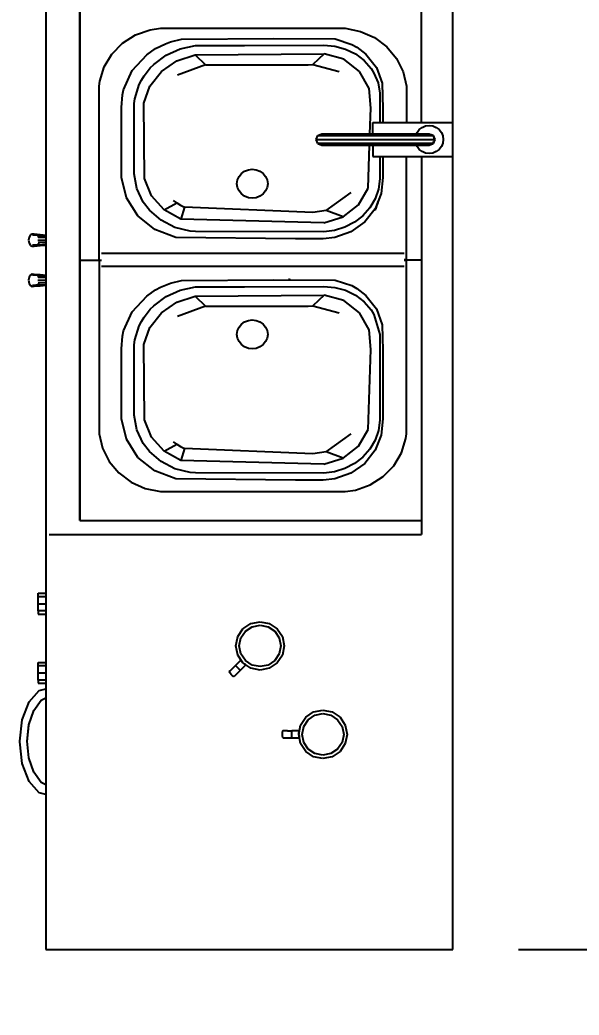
# Model space of a CAD drawing. Header units: millimetres. Extents: x 3103 to 179340, y -10977 to 70536.
# Drawn here: x 26324 to 27175, y 50608 to 52123 of the extents above; entities that cross this region are included whole.
import ezdxf

# ---------------------------------------------------------------- set-up
doc = ezdxf.new("R2010")
doc.units = ezdxf.units.MM
doc.header["$LTSCALE"] = 0.5
doc.layers.add('MEBEL', color=1, linetype='Continuous')
doc.styles.add('WROMLATS', font='wromlats.shx', dxfattribs={"bigfont": 'bigfont.shx'})
doc.dimstyles.new('juka', dxfattribs={"dimscale": 100, "dimtxt": 2, "dimasz": 2, "dimexe": 1, "dimexo": 1, "dimgap": 1, "dimtad": 1, "dimtoh": 1, "dimdec": 0, "dimzin": 0, "dimdsep": 46, "dimtxsty": 'WROMLATS', "dimblk": 'OBLIQUE', "dimcen": -3, "dimdle": 1, "dimclrd": 256, "dimclre": 256, "dimclrt": 256, "dimadec": 0, "dimazin": 0, "dimtfac": 1, "dimtdec": 0, "dimtix": 1, "dimtmove": 2, "dimatfit": 3, "dimldrblk": 'ORIGIN2', "dimfxl": 1, "dimtvp": 2.5, "dimtolj": 1, "dimtzin": 0, "dimarcsym": 0})

# ---------------------------------------------------------------- blocks, each defined once
blk = doc.blocks.new('m_131')
for p, q in [((-1833.1, 644.4), (-1805.8, 654.8)), ((-1805.8, 654.8), (-1773, 658.5)), ((-1773, 658.5), (-1772.4, 658.4)), ((-1771.9, 658.5), (-1739.1, 654.8)), ((-1739.1, 654.8), (-1711.8, 644.4)), ((-1850.2, 629.3), (-1833.1, 644.4)), ((-1834.5, 626), (-1818.9, 637.3)), ((-1818.9, 637.3), (-1797, 644.7)), ((-1797, 644.7), (-1771.9, 647.2)), ((-1772.4, 647.2), (-1747.9, 644.7)), ((-1771.9, 647.2), (-1746.8, 644.7)), ((-1746.8, 644.7), (-1725, 637.3)), ((-1725, 637.3), (-1709.3, 626)), ((-1711.8, 644.4), (-1694.7, 629.3)), ((-1078.4, 642.5), (-1079.7, 639.7)), ((-1079.7, 639.7), (-1079.4, 636.6)), ((-1079.4, 636.6), (-1078.7, 627.7)), ((-1075.1, 644.5), (-1078.4, 642.5)), ((-1077.6, 629.5), (-1078.2, 639.1)), ((-1070.5, 645.3), (-1075.1, 644.5)), ((-1065.9, 644.5), (-1070.5, 645.3)), ((-1062.5, 642.5), (-1065.9, 644.5)), ((-1063.4, 629.5), (-1062.7, 639.1)), ((-1061.3, 639.7), (-1062.5, 642.5)), ((-1062.3, 627.7), (-1061.5, 636.6)), ((-1061.5, 636.6), (-1061.3, 639.7)), ((-1017.4, 642.5), (-1018.6, 639.7)), ((-1018.6, 639.7), (-1018.4, 636.6)), ((-1018.4, 636.6), (-1017.6, 627.7)), ((-1014, 644.5), (-1017.4, 642.5)), ((-1016.5, 629.5), (-1017.2, 639.1)), ((-1009.4, 645.3), (-1014, 644.5)), ((-1004.8, 644.5), (-1009.4, 645.3)), ((-1001.4, 642.5), (-1004.8, 644.5)), ((-1002.3, 629.5), (-1001.7, 639.1)), ((-1000.2, 639.7), (-1001.4, 642.5)), ((-1001.2, 627.7), (-1000.5, 636.6)), ((-1000.5, 636.6), (-1000.2, 639.7)), ((-1852.8, 618.9), (-1850.2, 629.3)), ((-1838.1, 618.9), (-1834.5, 626)), ((-1709.3, 626), (-1705.7, 618.9)), ((-1694.7, 629.3), (-1692, 618.9)), ((-1678.9, 630.9), (-1683.6, 630.9)), ((-1683.6, 630.9), (-1683.6, 618.9)), ((-1678.9, 618.9), (-1678.9, 630.9)), ((-1678.9, 630.9), (-1667.8, 630.9)), ((-1667.8, 630.9), (-1656.6, 630.9)), ((-1667.8, 630.9), (-1667.8, 618.9)), ((-1656.6, 630.9), (-1652, 630.9)), ((-1656.6, 630.9), (-1656.6, 618.9)), ((-1652, 630.9), (-1652, 618.9)), ((-1573.7, 630.9), (-1578.3, 630.9)), ((-1578.3, 630.9), (-1578.3, 618.9)), ((-1573.7, 618.9), (-1573.7, 630.9)), ((-1573.7, 630.9), (-1562.6, 630.9)), ((-1562.6, 630.9), (-1551.4, 630.9)), ((-1562.6, 630.9), (-1562.6, 618.9)), ((-1551.4, 630.9), (-1546.8, 630.9)), ((-1551.4, 630.9), (-1551.4, 618.9)), ((-1546.8, 630.9), (-1546.8, 618.9)), ((-1078.7, 627.7), (-1077.6, 629.5)), ((-1078.7, 627.7), (-1077.8, 618.4)), ((-1074.6, 630.8), (-1077.6, 629.5)), ((-1077.6, 629.5), (-1076.8, 618.4)), ((-1074.1, 618.4), (-1074.6, 630.8)), ((-1070.5, 631.3), (-1070.5, 618.4)), ((-1066.9, 618.4), (-1066.4, 630.8)), ((-1066.4, 630.8), (-1063.4, 629.5)), ((-1063.4, 629.5), (-1064.2, 618.4)), ((-1062.3, 627.7), (-1063.4, 629.5)), ((-1063.1, 618.4), (-1062.3, 627.7)), ((-1017.6, 627.7), (-1016.5, 629.5)), ((-1017.6, 627.7), (-1016.8, 618.4)), ((-1013.5, 630.8), (-1016.5, 629.5)), ((-1016.5, 629.5), (-1015.7, 618.4)), ((-1013, 618.4), (-1013.5, 630.8)), ((-1009.4, 631.3), (-1009.4, 618.4)), ((-1005.8, 618.4), (-1005.3, 630.8)), ((-1005.3, 630.8), (-1002.3, 629.5)), ((-1002.3, 629.5), (-1003.1, 618.4)), ((-1001.2, 627.7), (-1002.3, 629.5)), ((-1002.1, 618.4), (-1001.2, 627.7)), ((-1457.3, 618.9), (-2088.7, 618.9)), ((-2088.7, 618.9), (-2088.7, 0)), ((-2088.7, 618.9), (-2088.7, 613.6)), ((-1457.3, 618.4), (-621.3, 618.4)), ((-1457.3, 613.7), (-1457.3, 47.6)), ((-1039.2, 567.3), (-1436.2, 567.3)), ((-1436.2, 567.3), (-1029.3, 567.3)), ((-1436.2, 567.3), (-1436.2, 47.6)), ((-1049.1, 567.3), (-642.1, 567.3)), ((-1039.6, 567.3), (-1039.6, 534.6)), ((-642.1, 567.3), (-1039.6, 567.3)), ((-1325.8, 532.9), (-1346.1, 522.7)), ((-1303.9, 538.1), (-1325.8, 532.9)), ((-1052.8, 538.1), (-1303.9, 538.1)), ((-1039.2, 538.1), (-1052.8, 538.1)), ((-1049.1, 534.6), (-1049.1, 73.8)), ((-1039.6, 538.1), (-774.9, 538.1)), ((-1029.3, 534.6), (-1029.3, 73.8)), ((-774.9, 538.1), (-767.5, 537.1)), ((-767.5, 537.1), (-745.8, 530.5)), ((-745.8, 530.5), (-726.1, 518.8)), ((-1346.1, 522.7), (-1363.6, 507.9)), ((-726.1, 518.8), (-709.6, 502.5)), ((-1363.6, 507.9), (-1377.6, 489.2)), ((-1312.4, 496.5), (-1281.1, 503.9)), ((-1281.1, 503.9), (-1174.6, 503.9)), ((-1174.6, 503.9), (-1155.4, 502.6)), ((-1155.4, 502.6), (-1147.6, 500.8)), ((-1147.6, 500.8), (-1118.6, 487.5)), ((-945.1, 496.5), (-913.8, 503.9)), ((-913.8, 503.9), (-807.4, 503.9)), ((-807.4, 503.9), (-788.1, 502.6)), ((-788.1, 502.6), (-780.4, 500.8)), ((-780.4, 500.8), (-751.3, 487.5)), ((-709.6, 502.5), (-697, 482.7)), ((-1377.6, 489.2), (-1387.3, 467.8)), ((-1339.9, 479), (-1312.4, 496.5)), ((-1297.9, 480.7), (-1275.6, 484.9)), ((-1275.6, 484.9), (-1168.8, 484.9)), ((-1168.8, 484.9), (-1161.3, 483.8)), ((-1118.6, 487.5), (-1094.5, 465.6)), ((-972.6, 479), (-945.1, 496.5)), ((-930.6, 480.7), (-908.3, 484.9)), ((-908.3, 484.9), (-801.5, 484.9)), ((-801.5, 484.9), (-794.1, 483.8)), ((-751.3, 487.5), (-727.3, 465.6)), ((-1360.6, 453.1), (-1339.9, 479)), ((-1330.9, 461.5), (-1318.6, 470.9)), ((-1318.6, 470.9), (-1297.9, 480.7)), ((-1283, 469.2), (-1168.3, 470.1)), ((-1168.3, 470.1), (-1142.2, 460.6)), ((-1161.3, 483.8), (-1139.9, 476.9)), ((-1139.9, 476.9), (-1133.2, 473.5)), ((-1133.2, 473.5), (-1126.7, 469.5)), ((-993.4, 453.1), (-972.6, 479)), ((-963.7, 461.5), (-951.3, 470.9)), ((-951.3, 470.9), (-930.6, 480.7)), ((-915.7, 469.2), (-801.1, 470.1)), ((-801.1, 470.1), (-775, 460.6)), ((-794.1, 483.8), (-772.7, 476.9)), ((-772.7, 476.9), (-765.9, 473.5)), ((-765.9, 473.5), (-759.4, 469.5)), ((-697, 482.7), (-689.1, 460.3)), ((-1387.3, 467.8), (-1392.1, 444.5)), ((-1346.3, 443.8), (-1330.9, 461.5)), ((-1330.3, 439), (-1309, 458.2)), ((-1309, 458.2), (-1283, 469.2)), ((-1142.2, 460.6), (-1120, 443.2)), ((-1126.7, 469.5), (-1120.5, 465)), ((-1120.5, 465), (-1114.6, 460.1)), ((-1114.6, 460.1), (-1109.1, 454.7)), ((-1109.1, 454.7), (-1095.2, 436.1)), ((-1094.5, 465.6), (-1085.1, 452)), ((-1089.7, 458.6), (-1089.6, 458.5)), ((-979, 443.8), (-963.7, 461.5)), ((-963, 439), (-941.7, 458.2)), ((-941.7, 458.2), (-915.7, 469.2)), ((-775, 460.6), (-752.7, 443.2)), ((-759.4, 469.5), (-753.2, 465)), ((-753.2, 465), (-747.3, 460.1)), ((-747.3, 460.1), (-741.9, 454.7)), ((-741.9, 454.7), (-727.9, 436.1)), ((-727.3, 465.6), (-717.8, 452)), ((-689.1, 460.3), (-686.7, 444.5)), ((-1392.1, 444.5), (-1392.1, 163.9)), ((-1372.5, 421.5), (-1360.6, 453.1)), ((-1357.2, 422.7), (-1346.3, 443.8)), ((-1120, 443.2), (-1103.6, 419.6)), ((-1085.1, 452), (-1081.1, 444.6)), ((-1081.1, 444.6), (-1077.7, 437)), ((-1005.3, 421.5), (-993.4, 453.1)), ((-989.9, 422.7), (-979, 443.8)), ((-752.7, 443.2), (-736.3, 419.6)), ((-717.8, 452), (-713.9, 444.6)), ((-713.9, 444.6), (-710.4, 437)), ((-686.7, 444.5), (-686.7, 163.9)), ((-1344.7, 413.5), (-1330.3, 439)), ((-1330.3, 439), (-1320, 419.7)), ((-1320, 419.7), (-1316.1, 425)), ((-1095.2, 436.1), (-1085.5, 414.7)), ((-1077.7, 437), (-1074.8, 429.2)), ((-1074.8, 429.2), (-1070.8, 412.9)), ((-977.5, 413.5), (-963, 439)), ((-963, 439), (-952.7, 419.7)), ((-952.7, 419.7), (-948.8, 425)), ((-727.9, 436.1), (-718.2, 414.7)), ((-710.4, 437), (-707.6, 429.2)), ((-707.6, 429.2), (-703.5, 412.9)), ((-1374.7, 239.1), (-1372.5, 421.5)), ((-1363, 399.5), (-1357.2, 422.7)), ((-1350.3, 196), (-1344.7, 413.5)), ((-1326.5, 408.2), (-1344.7, 413.5)), ((-1323.5, 414.1), (-1326.5, 408.2)), ((-1320, 419.7), (-1323.5, 414.1)), ((-1109.7, 376), (-1125.4, 418.7)), ((-1103.6, 419.6), (-1094.5, 391.9)), ((-1085.5, 414.7), (-1080.6, 391.5)), ((-1070.8, 412.9), (-1069.6, 272.2)), ((-1007.4, 239.1), (-1005.3, 421.5)), ((-995.7, 399.5), (-989.9, 422.7)), ((-983, 196), (-977.5, 413.5)), ((-959.3, 408.2), (-977.5, 413.5)), ((-956.2, 414.1), (-959.3, 408.2)), ((-952.7, 419.7), (-956.2, 414.1)), ((-742.4, 376), (-758.1, 418.7)), ((-736.3, 419.6), (-727.3, 391.9)), ((-718.2, 414.7), (-713.3, 391.5)), ((-703.5, 412.9), (-702.4, 272.2)), ((-1363.7, 391.5), (-1363, 399.5)), ((-1334.6, 213), (-1326.5, 408.2)), ((-996.4, 391.5), (-995.7, 399.5)), ((-967.4, 213), (-959.3, 408.2)), ((-1363.8, 196.2), (-1363.7, 391.5)), ((-1094.5, 391.9), (-1109.7, 376)), ((-1094.5, 391.9), (-1093.2, 195.7)), ((-1080.6, 391.5), (-1080.6, 316.9)), ((-996.5, 196.2), (-996.4, 391.5)), ((-727.3, 391.9), (-742.4, 376)), ((-727.3, 391.9), (-726, 195.7)), ((-713.3, 391.5), (-713.3, 316.9)), ((-1109.7, 376), (-1109.7, 219.9)), ((-742.4, 376), (-742.4, 219.9)), ((-1673.3, 333.5), (-1672.2, 335.2)), ((-1673.3, 332.5), (-1673.3, 333.5)), ((-1672.2, 335.2), (-1670.5, 337.2)), ((-1670.5, 337.2), (-1668.5, 338.9)), ((-1668.5, 338.9), (-1666.8, 339.9)), ((-1666.8, 339.9), (-1665.9, 340)), ((-1665.9, 340), (-1664.6, 338.7)), ((-1664.6, 338.7), (-1661.2, 335.3)), ((-1661.2, 335.3), (-1656.6, 330.6)), ((-1672.1, 331.3), (-1673.3, 332.5)), ((-1668.6, 327.9), (-1672.1, 331.3)), ((-1668.6, 327.9), (-1664, 323.2)), ((-1664, 323.2), (-1663.5, 323.7)), ((-1664, 323.2), (-1659.3, 318.6)), ((-1663.5, 323.7), (-1662.1, 325.1)), ((-1662.1, 325.1), (-1660.3, 326.9)), ((-1660.8, 307.3), (-1652.8, 319.3)), ((-1660.3, 326.9), (-1658.4, 328.8)), ((-1659.3, 318.6), (-1655.7, 314.9)), ((-1658.4, 328.8), (-1657.1, 330.1)), ((-1656.6, 330.6), (-1657.1, 330.1)), ((-1656.6, 330.6), (-1651.9, 326)), ((-1652.8, 319.3), (-1640.9, 327.2)), ((-1651.9, 326), (-1648.5, 322.6)), ((-1651.6, 320.1), (-1650.5, 320.8)), ((-1650.5, 320.8), (-1648.9, 321.9)), ((-1649.1, 315.5), (-1638.9, 322.4)), ((-1648.5, 322.6), (-1648.2, 322.3)), ((-1648.2, 322.3), (-1648.3, 322.3)), ((-1640.9, 327.2), (-1626.8, 330)), ((-1638.9, 322.4), (-1626.8, 324.8)), ((-1626.8, 330), (-1612.7, 327.2)), ((-1626.8, 324.8), (-1614.7, 322.4)), ((-1614.7, 322.4), (-1604.5, 315.5)), ((-1612.7, 327.2), (-1600.8, 319.3)), ((-1600.8, 319.3), (-1592.8, 307.3)), ((-1171.9, 316.7), (-1168.4, 321.5)), ((-1168.4, 321.5), (-1163.8, 325.2)), ((-1163.8, 325.2), (-1158.5, 327.6)), ((-1158.5, 327.6), (-1152.8, 328.4)), ((-1152.8, 328.4), (-1147, 327.6)), ((-1147, 327.6), (-1141.7, 325.2)), ((-1141.7, 325.2), (-1137.1, 321.5)), ((-1137.1, 321.5), (-1133.6, 316.7)), ((-942.6, 316.7), (-939.1, 321.5)), ((-939.1, 321.5), (-934.5, 325.2)), ((-934.5, 325.2), (-929.2, 327.6)), ((-929.2, 327.6), (-923.5, 328.4)), ((-923.5, 328.4), (-917.7, 327.6)), ((-917.7, 327.6), (-912.4, 325.2)), ((-912.4, 325.2), (-907.8, 321.5)), ((-907.8, 321.5), (-904.3, 316.7)), ((-1663.6, 293.2), (-1660.8, 307.3)), ((-1658.4, 293.2), (-1656, 305.3)), ((-1656, 305.3), (-1649.1, 315.5)), ((-1655.5, 315.2), (-1655.3, 315.5)), ((-1655.3, 315.5), (-1654.6, 316.7)), ((-1604.5, 315.5), (-1597.6, 305.3)), ((-1597.6, 305.3), (-1595.2, 293.2)), ((-1592.8, 307.3), (-1590, 293.2)), ((-1174.8, 305), (-1174.1, 311)), ((-1174.1, 298.9), (-1174.8, 305)), ((-1174.1, 311), (-1171.9, 316.7)), ((-1133.6, 316.7), (-1131.4, 311)), ((-1131.4, 311), (-1130.7, 305)), ((-1130.7, 305), (-1131.4, 298.9)), ((-1080.6, 316.9), (-1080.1, 196.1)), ((-945.5, 305), (-944.8, 311)), ((-944.8, 298.9), (-945.5, 305)), ((-944.8, 311), (-942.6, 316.7)), ((-904.3, 316.7), (-902.1, 311)), ((-902.1, 311), (-901.4, 305)), ((-901.4, 305), (-902.1, 298.9)), ((-713.3, 316.9), (-712.8, 196.1)), ((-1660.8, 279.1), (-1663.6, 293.2)), ((-1656, 281.1), (-1658.4, 293.2)), ((-1595.2, 293.2), (-1597.6, 281.1)), ((-1590, 293.2), (-1592.8, 279.1)), ((-1171.9, 293.3), (-1174.1, 298.9)), ((-1168.4, 288.4), (-1171.9, 293.3)), ((-1163.8, 284.7), (-1168.4, 288.4)), ((-1137.1, 288.4), (-1141.7, 284.7)), ((-1133.6, 293.3), (-1137.1, 288.4)), ((-1131.4, 298.9), (-1133.6, 293.3)), ((-942.6, 293.3), (-944.8, 298.9)), ((-939.1, 288.4), (-942.6, 293.3)), ((-934.5, 284.7), (-939.1, 288.4)), ((-907.8, 288.4), (-912.4, 284.7)), ((-904.3, 293.3), (-907.8, 288.4)), ((-902.1, 298.9), (-904.3, 293.3)), ((-1652.8, 267.2), (-1660.8, 279.1)), ((-1649.1, 270.9), (-1656, 281.1)), ((-1597.6, 281.1), (-1604.5, 270.9)), ((-1592.8, 279.1), (-1600.8, 267.2)), ((-1158.5, 282.3), (-1163.8, 284.7)), ((-1152.8, 281.5), (-1158.5, 282.3)), ((-1147, 282.3), (-1152.8, 281.5)), ((-1141.7, 284.7), (-1147, 282.3)), ((-929.2, 282.3), (-934.5, 284.7)), ((-923.5, 281.5), (-929.2, 282.3)), ((-917.7, 282.3), (-923.5, 281.5)), ((-912.4, 284.7), (-917.7, 282.3)), ((-1765.9, 258.9), (-1766.6, 258.3)), ((-1766.6, 258.3), (-1766.6, 233.4)), ((-1763.9, 259.4), (-1765.9, 258.9)), ((-1761.3, 259.6), (-1763.9, 259.4)), ((-1758.7, 259.4), (-1761.3, 259.6)), ((-1756.8, 258.9), (-1758.7, 259.4)), ((-1756, 258.3), (-1756.8, 258.9)), ((-1756, 251.7), (-1756, 258.3)), ((-1640.9, 259.2), (-1652.8, 267.2)), ((-1638.9, 264), (-1649.1, 270.9)), ((-1626.8, 256.4), (-1640.9, 259.2)), ((-1626.8, 261.6), (-1638.9, 264)), ((-1614.7, 264), (-1626.8, 261.6)), ((-1612.7, 259.2), (-1626.8, 256.4)), ((-1604.5, 270.9), (-1614.7, 264)), ((-1600.8, 267.2), (-1612.7, 259.2)), ((-1069.6, 272.2), (-1070.4, 179.2)), ((-702.4, 272.2), (-703.1, 179.2)), ((-1766.6, 245.1), (-1765.9, 245.1)), ((-1765.9, 245.1), (-1756.8, 245.1)), ((-1756, 245.1), (-1756.8, 245.1)), ((-1756, 251.7), (-1756, 245.1)), ((-1756, 238.5), (-1756, 245.1)), ((-1069.8, 247.5), (-1068.8, 249.8)), ((-1787.5, 223.6), (-1775.6, 231.6)), ((-1775.6, 231.6), (-1761.5, 234.4)), ((-1773.6, 226.8), (-1761.5, 229.2)), ((-1766.3, 233.5), (-1766.2, 233.5)), ((-1766.3, 233.5), (-1766.3, 233.5)), ((-1763.9, 233.9), (-1765.3, 233.7)), ((-1761.5, 234.4), (-1763.9, 233.9)), ((-1761.5, 234.4), (-1747.4, 231.6)), ((-1761.5, 229.2), (-1749.4, 226.8)), ((-1759.9, 234.1), (-1756.8, 233.5)), ((-1758.7, 233.9), (-1756.4, 233.4)), ((-1756.4, 233.4), (-1756.8, 233.5)), ((-1756.4, 233.4), (-1756, 233.4)), ((-1756, 233.4), (-1756, 238.5)), ((-1747.4, 231.6), (-1735.4, 223.6)), ((-1374.7, 206), (-1374.7, 239.1)), ((-1007.4, 206), (-1007.4, 239.1)), ((-1795.5, 211.7), (-1787.5, 223.6)), ((-1790.6, 209.7), (-1783.8, 219.9)), ((-1783.8, 219.9), (-1773.6, 226.8)), ((-1749.4, 226.8), (-1739.2, 219.9)), ((-1739.2, 219.9), (-1732.3, 209.7)), ((-1735.4, 223.6), (-1727.4, 211.7)), ((-1331.3, 192.6), (-1334.6, 213)), ((-1109.2, 212.9), (-1120.2, 172.8)), ((-1109.7, 219.9), (-1109.2, 212.9)), ((-1093.2, 195.7), (-1109.2, 212.9)), ((-964, 192.6), (-967.4, 213)), ((-742, 212.9), (-752.9, 172.8)), ((-742.4, 219.9), (-742, 212.9)), ((-726, 195.7), (-742, 212.9)), ((-1798.3, 197.6), (-1795.5, 211.7)), ((-1795.5, 183.5), (-1798.3, 197.6)), ((-1793, 197.6), (-1790.6, 209.7)), ((-1790.6, 185.5), (-1793, 197.6)), ((-1732.3, 209.7), (-1729.9, 197.6)), ((-1729.9, 197.6), (-1732.3, 185.5)), ((-1727.4, 211.7), (-1724.6, 197.6)), ((-1724.6, 197.6), (-1727.4, 183.5)), ((-1374.8, 197.1), (-1374.7, 206)), ((-1372.7, 179.7), (-1374.8, 197.1)), ((-1007.6, 197.1), (-1007.4, 206)), ((-1005.5, 179.7), (-1007.6, 197.1)), ((-862.2, 205.4), (-864.7, 199.4)), ((-864.7, 199.4), (-864.7, 187.1)), ((-862.2, 205.4), (-856.1, 207.9)), ((-862.2, 192.3), (-862.2, 205.4)), ((-856.1, 207.9), (-850.1, 205.4)), ((-856.1, 207.9), (-856.1, 194.4)), ((-850.1, 205.4), (-847.6, 199.4)), ((-850.1, 205.4), (-850.1, 192.3)), ((-847.6, 199.4), (-847.6, 178)), ((-1787.5, 171.6), (-1795.5, 183.5)), ((-1783.8, 175.3), (-1790.6, 185.5)), ((-1732.3, 185.5), (-1739.2, 175.3)), ((-1727.4, 183.5), (-1735.4, 171.6)), ((-1361.8, 179.8), (-1363.8, 196.2)), ((-1350.3, 196), (-1341.3, 167)), ((-1341.3, 167), (-1331.3, 192.6)), ((-1331.3, 192.6), (-1304.3, 154.6)), ((-1101.4, 165.9), (-1093.2, 195.7)), ((-1080.1, 196.1), (-1081.3, 179.3)), ((-994.6, 179.8), (-996.5, 196.2)), ((-983, 196), (-974.1, 167)), ((-974.1, 167), (-964, 192.6)), ((-964, 192.6), (-937, 154.6)), ((-864.7, 187.1), (-864.7, 178)), ((-862.2, 182.5), (-862.2, 192.3)), ((-862.2, 156.8), (-862.2, 182.5)), ((-856.1, 194.4), (-856.2, 184.4)), ((-856.2, 184.4), (-856.2, 157.9)), ((-850.1, 192.3), (-850.1, 182.5)), ((-850.1, 182.5), (-850.1, 156.8)), ((-734.1, 165.9), (-726, 195.7)), ((-712.8, 196.1), (-714.1, 179.3)), ((-1775.6, 163.6), (-1787.5, 171.6)), ((-1773.6, 168.4), (-1783.8, 175.3)), ((-1761.5, 166), (-1773.6, 168.4)), ((-1749.4, 168.4), (-1761.5, 166)), ((-1739.2, 175.3), (-1749.4, 168.4)), ((-1735.4, 171.6), (-1747.4, 163.6)), ((-1363.9, 155.1), (-1372.7, 179.7)), ((-1357, 164.1), (-1361.8, 179.8)), ((-1341.3, 167), (-1323, 143.4)), ((-1081.3, 179.3), (-1085.7, 163.1)), ((-1070.4, 179.2), (-1078.6, 153.8)), ((-996.6, 155.1), (-1005.5, 179.7)), ((-989.7, 164.1), (-994.6, 179.8)), ((-974.1, 167), (-955.7, 143.4)), ((-864.7, 178), (-864.7, 154.1)), ((-847.6, 178), (-847.6, 166.9)), ((-847.6, 166.9), (-847.6, 140)), ((-714.1, 179.3), (-718.5, 163.1)), ((-703.1, 179.2), (-711.4, 153.8)), ((-1761.5, 160.8), (-1775.6, 163.6)), ((-1747.4, 163.6), (-1761.5, 160.8)), ((-1392.1, 163.9), (-1389.7, 148.1)), ((-1349, 134), (-1363.9, 155.1)), ((-1349.4, 149.5), (-1357, 164.1)), ((-1119.9, 141.8), (-1101.4, 165.9)), ((-1085.7, 163.1), (-1093.2, 148.1)), ((-1078.6, 153.8), (-1083, 146)), ((-981.7, 134), (-996.6, 155.1)), ((-982.2, 149.5), (-989.7, 164.1)), ((-864.7, 154.1), (-864.7, 140)), ((-862.2, 141.7), (-862.2, 156.8)), ((-856.2, 157.9), (-856.2, 142.4)), ((-850.1, 156.8), (-850.1, 141.7)), ((-752.7, 141.8), (-734.1, 165.9)), ((-718.5, 163.1), (-725.9, 148.1)), ((-711.4, 153.8), (-715.7, 146)), ((-686.7, 163.9), (-691.6, 140.6)), ((-1389.7, 148.1), (-1381.8, 125.7)), ((-1339.5, 136.8), (-1349.4, 149.5)), ((-1327.5, 126.2), (-1339.5, 136.8)), ((-1323, 143.4), (-1297.7, 128.7)), ((-1146, 127.3), (-1119.9, 141.8)), ((-1093.2, 148.1), (-1103.2, 135.1)), ((-1083, 146), (-1093.6, 132.2)), ((-972.2, 136.8), (-982.2, 149.5)), ((-960.2, 126.2), (-972.2, 136.8)), ((-955.7, 143.4), (-930.4, 128.7)), ((-864.7, 140), (-864.7, 125.2)), ((-862.2, 125.8), (-862.2, 141.7)), ((-856.2, 142.4), (-856.2, 126)), ((-850.1, 141.7), (-850.1, 125.8)), ((-847.6, 140), (-847.6, 125.2)), ((-778.7, 127.3), (-752.7, 141.8)), ((-725.9, 148.1), (-736, 135.1)), ((-715.7, 146), (-726.4, 132.2)), ((-691.6, 140.6), (-701.2, 119.1)), ((-1381.8, 125.7), (-1369.2, 105.8)), ((-1329.1, 118.1), (-1349, 134)), ((-1313.7, 118.2), (-1327.5, 126.2)), ((-1297.7, 128.7), (-1176, 124.8)), ((-1176, 124.8), (-1146, 127.3)), ((-1115.5, 124.4), (-1122.4, 120.1)), ((-1103.2, 135.1), (-1115.5, 124.4)), ((-1093.6, 132.2), (-1114, 116.3)), ((-961.8, 118.1), (-981.7, 134)), ((-946.5, 118.2), (-960.2, 126.2)), ((-930.4, 128.7), (-864.7, 126.6)), ((-881, 121.5), (-881.9, 121.5)), ((-881.9, 121.5), (-881.9, 0)), ((-878.4, 121.5), (-881, 121.5)), ((-874.4, 121.5), (-878.4, 121.5)), ((-869, 121.5), (-874.4, 121.5)), ((-864.7, 121.5), (-869, 121.5)), ((-864.7, 125.2), (-864.7, 110.1)), ((-862.2, 109.6), (-862.2, 125.8)), ((-856.2, 126), (-856.2, 109.3)), ((-850.1, 125.8), (-850.1, 109.6)), ((-847.6, 126), (-808.7, 124.8)), ((-847.6, 125.2), (-847.6, 110.1)), ((-847.6, 121.5), (-831.4, 121.5)), ((-831.4, 121.5), (-830.5, 121.5)), ((-830.5, 121.5), (-830.5, 0)), ((-808.7, 124.8), (-778.7, 127.3)), ((-748.3, 124.4), (-755.1, 120.1)), ((-736, 135.1), (-748.3, 124.4)), ((-726.4, 132.2), (-746.8, 116.3)), ((-1305.9, 108.8), (-1329.1, 118.1)), ((-1298.9, 113.1), (-1313.7, 118.2)), ((-1281.1, 106.7), (-1305.9, 108.8)), ((-1283.4, 111), (-1298.9, 113.1)), ((-1168.8, 111.1), (-1283.4, 111)), ((-1176.7, 106.7), (-1281.1, 106.7)), ((-1138, 107.5), (-1176.7, 106.7)), ((-1152.8, 110.8), (-1168.8, 111.1)), ((-1122.4, 120.1), (-1152.8, 110.8)), ((-1114, 116.3), (-1138, 107.5)), ((-963.1, 119.1), (-962, 117.1)), ((-962, 117.1), (-962.4, 118.6)), ((-962, 117.1), (-960.7, 116.7)), ((-938.6, 108.8), (-961.8, 118.1)), ((-960.7, 116.7), (-955.8, 114.9)), ((-955.8, 114.9), (-954.4, 114.5)), ((-950.3, 113.5), (-954.4, 114.5)), ((-954.4, 114.5), (-951.7, 113.9)), ((-951.7, 113.9), (-950.3, 113.5)), ((-931.6, 113.1), (-946.5, 118.2)), ((-913.8, 106.7), (-938.6, 108.8)), ((-916.1, 111), (-931.6, 113.1)), ((-881.9, 111), (-916.1, 111)), ((-881.9, 106.7), (-913.8, 106.7)), ((-864.7, 110.1), (-864.7, 95.3)), ((-862.2, 93.6), (-862.2, 109.6)), ((-856.2, 109.3), (-856.2, 93)), ((-850.1, 109.6), (-850.1, 93.6)), ((-847.6, 110.1), (-847.6, 95.3)), ((-801.5, 111.1), (-830.5, 111.1)), ((-809.5, 106.7), (-830.5, 106.7)), ((-770.7, 107.5), (-809.5, 106.7)), ((-785.5, 110.8), (-801.5, 111.1)), ((-769.9, 113.8), (-785.5, 110.8)), ((-746.8, 116.3), (-770.7, 107.5)), ((-755.1, 120.1), (-769.9, 113.8)), ((-701.2, 119.1), (-715.2, 100.5)), ((-1369.2, 105.8), (-1352.7, 89.6)), ((-864.7, 95.3), (-864.8, 81.2)), ((-862.2, 78.5), (-862.2, 93.6)), ((-856.2, 93), (-856.2, 77.4)), ((-850.1, 93.6), (-850.1, 78.5)), ((-847.6, 95.3), (-847.6, 68.4)), ((-715.2, 100.5), (-732.8, 85.7)), ((-1352.7, 89.6), (-1333, 77.9)), ((-1333, 77.9), (-1311.4, 71.3)), ((-864.8, 81.2), (-864.8, 68.4)), ((-862.2, 64.8), (-862.2, 78.5)), ((-856.2, 77.4), (-856.2, 63.3)), ((-850.1, 78.5), (-850.1, 64.8)), ((-732.8, 85.7), (-753, 75.4)), ((-1311.4, 71.3), (-1303.9, 70.3)), ((-1303.9, 70.3), (-1039.2, 70.3)), ((-1039.6, 73.8), (-1039.6, 70.3)), ((-1039.6, 70.3), (-1026.1, 70.3)), ((-1039.2, 70.3), (-1039.2, 73.8)), ((-1039.2, 70.3), (-1039.2, 47.6)), ((-1026.1, 70.3), (-881.9, 70.3)), ((-864.8, 68.4), (-864.8, 57.3)), ((-862.3, 52.8), (-862.2, 64.8)), ((-856.2, 63.3), (-856.2, 50.9)), ((-850.1, 64.8), (-850.2, 52.8)), ((-847.6, 68.4), (-847.7, 57.3)), ((-774.9, 70.3), (-830.5, 70.3)), ((-753, 75.4), (-774.9, 70.3)), ((-881.9, 47.6), (-1457.3, 47.6)), ((-876.9, 41.5), (-874.7, 46.6)), ((-874.7, 46.6), (-871.3, 51.1)), ((-871.3, 51.1), (-866.9, 54.5)), ((-866.9, 54.5), (-864.8, 55.4)), ((-864.8, 57.3), (-864.8, 36)), ((-862.3, 29.9), (-862.3, 52.8)), ((-856.2, 50.9), (-856.2, 27.4)), ((-850.2, 52.8), (-850.2, 29.9)), ((-847.7, 57.3), (-847.7, 35.9)), ((-847.7, 55.4), (-845.5, 54.5)), ((-845.5, 54.5), (-841.1, 51.1)), ((-841.1, 51.1), (-837.7, 46.6)), ((-837.7, 46.6), (-835.6, 41.5)), ((-830.5, 47.6), (-616.1, 47.6)), ((-877.6, 35.9), (-876.9, 41.5)), ((-876.9, 30.4), (-877.6, 35.9)), ((-874.7, 25.3), (-876.9, 30.4)), ((-864.8, 36), (-862.3, 29.9)), ((-864.8, 36), (-863.5, 32.8)), ((-847.7, 35.9), (-850.2, 29.9)), ((-850.2, 29.9), (-849.1, 32.4)), ((-835.6, 30.4), (-837.7, 25.3)), ((-835.6, 41.5), (-834.8, 35.9)), ((-834.8, 35.9), (-835.6, 30.4)), ((-871.3, 20.8), (-874.7, 25.3)), ((-866.9, 17.4), (-871.3, 20.8)), ((-861.7, 15.3), (-866.9, 17.4)), ((-856.2, 27.4), (-862.3, 29.9)), ((-862.3, 29.9), (-859.3, 28.7)), ((-856.2, 14.6), (-861.7, 15.3)), ((-850.2, 29.9), (-856.2, 27.4)), ((-856.2, 27.4), (-853, 28.7)), ((-850.7, 15.3), (-856.2, 14.6)), ((-845.5, 17.4), (-850.7, 15.3)), ((-841.1, 20.8), (-845.5, 17.4)), ((-837.7, 25.3), (-841.1, 20.8)), ((-2088.7, 0), (0, 0))]:
    blk.add_line(p, q)
blk = doc.blocks.new('_Oblique')
at = {"color": 0, "lineweight": -2}
blk.add_line((-0.5, -0.5), (0.5, 0.5), dxfattribs=at)
blk = doc.blocks.new('*D733')
at = {"layer": 'Defpoints', "color": 0, "transparency": 16777216}
for p in [(26982.8, 52796.7), (26982.8, 50708), (27629.1, 50708)]:
    blk.add_point(p, dxfattribs=at)
at = {"layer": 'MEBEL', "lineweight": -2, "transparency": 16777216}
for p, q in [((27629.1, 52896.7), (27629.1, 50608)), ((27082.8, 52796.7), (27729.1, 52796.7)), ((27082.8, 50708), (27729.1, 50708))]:
    blk.add_line(p, q, dxfattribs=at)
at = {"layer": 'MEBEL', "lineweight": -2, "transparency": 16777216, "xscale": 200, "yscale": 200, "zscale": 200}
for p, rotation in [((27629.1, 52796.7), 90), ((27629.1, 50708), 270)]:
    blk.add_blockref('_Oblique', p, dxfattribs=dict(at, rotation=rotation))
at = {"layer": 'MEBEL', "transparency": 16777216, "insert": (27429.1, 51752.4), "char_height": 200, "attachment_point": 5, "rotation": 90, "style": 'WROMLATS'}
blk.add_mtext('\\A1;2089', dxfattribs=at)
blk = doc.blocks.new('_Origin2')
at = {"color": 0, "linetype": 'ByBlock', "lineweight": -2}
blk.add_line((-0.5, 0), (-1, 0), dxfattribs=at)
for radius in [0.5, 0.25]:
    blk.add_circle((0, 0), radius, dxfattribs=at)

msp = doc.modelspace()

# ---------------------------------------------------------------- block references
at = {"layer": 'MEBEL', "rotation": 90}
msp.add_blockref('m_131', (26982.8, 52796.7), dxfattribs=at)

# ---------------------------------------------------------------- dimensions: what is measured, and where the dimension line sits
at = {"layer": 'MEBEL'}
dim = msp.add_linear_dim(base=(27629.1, 50708), p1=(26982.8, 52796.7), p2=(26982.8, 50708), angle=90, dimstyle='juka', dxfattribs=at)
dim.commit()
dim.dimension.update_dxf_attribs({"geometry": '*D733', "text_midpoint": (27429.1, 51752.4)})

doc.saveas('drawing.dxf')
